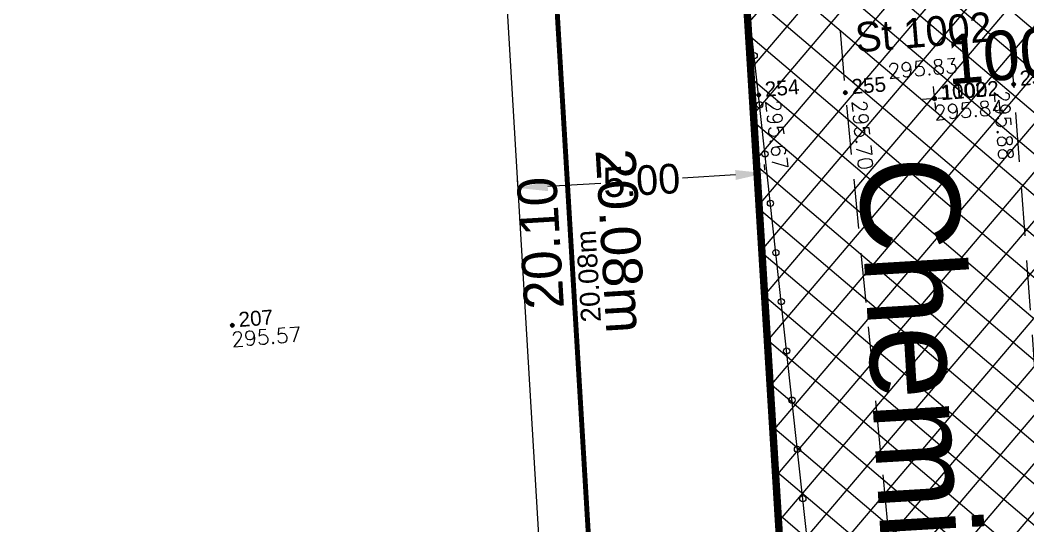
# Model space of a CAD drawing. Header units: metres. Extents: x 1851758 to 1852050, y 5187822 to 5188223.
# Drawn here: x 1851963.72 to 1851984.09, y 5187926.16 to 5187936.37 of the extents above; entities that cross this region are included whole.
import ezdxf
from ezdxf.enums import TextEntityAlignment as Align

# ---------------------------------------------------------------- set-up
doc = ezdxf.new("R2010")
doc.units = ezdxf.units.M
doc.header["$LTSCALE"] = 2.5
doc.header["$PDMODE"] = 35
doc.header["$PDSIZE"] = 0.03
doc.linetypes.add('L18', pattern=[0.6, 0.4, -0.2])
doc.linetypes.add('L5', pattern=[1.15, 0.8, -0.175, 0, -0.175])
doc.layers.get('0').update_dxf_attribs({"linetype": 'CONTINUOUS', "lineweight": 30})
doc.layers.get('Defpoints').update_dxf_attribs({"linetype": 'CONTINUOUS'})
for name, color, linetype, plot in [('N', 1, 'CONTINUOUS', False), ('PCACHE', 7, 'CONTINUOUS', False), ('PRO_PAR_CONT_DA', 40, 'CONTINUOUS', False), ('PRO_PAR_CONT_DA_D', 7, 'CONTINUOUS', False)]:
    doc.layers.add(name, color=color, linetype=linetype, plot=plot)
for name, color, linetype, lineweight in [('P', 7, 'CONTINUOUS', 50), ('PAR', 11, 'L5', 30), ('PAR_COT', 150, 'CONTINUOUS', 20), ('PRO_DEMOL_CLO_LEG', 7, 'CONTINUOUS', 15), ('PRO_DEMOL_P', 7, 'CONTINUOUS', 50), ('PRO_DEMOL_VOI', 251, 'CONTINUOUS', 20), ('PRO_PAR', 1, 'CONTINUOUS', 35), ('PRO_PAR_COT', 200, 'CONTINUOUS', 20), ('PRO_PAR_COT_DA', 150, 'CONTINUOUS', 20), ('PRO_PAR_COT_VENTE', 150, 'CONTINUOUS', 20), ('PRO_PAR_DA', 1, 'CONTINUOUS', 35), ('PRO_PAR_P', 7, 'CONTINUOUS', 70), ('PRO_PAR_SURF', 157, 'CONTINUOUS', 20), ('REP', 6, 'CONTINUOUS', 5), ('VOI', 251, 'CONTINUOUS', 20), ('VOI_NOM', 170, 'CONTINUOUS', 40), ('Z', 7, 'CONTINUOUS', 9)]:
    doc.layers.add(name, color=color, linetype=linetype, lineweight=lineweight)
for name, color, linetype in [('PRO_IMPLANTATION_MAISON_COT', 140, 'CONTINUOUS'), ('PRO_PAR_N', 6, 'CONTINUOUS'), ('PRO_PAR_SER', 70, 'L5')]:
    doc.layers.add(name, color=color, linetype=linetype)
doc.styles.add('_ECRITURE', font='NEWSGOTN.TTF')
doc.styles.add('_ECRITURE_GRAS', font='NEWSGOTB.TTF')
doc.styles.add('Ecriture', font='NEWSGOTN.TTF')
doc.styles.add('SIMPLEX', font='SIMPLEX.SHX', dxfattribs={"oblique": 27})
doc.styles.get("Standard").update_dxf_attribs({"font": 'arial.ttf'})
doc.dimstyles.new('Voirie', dxfattribs={"dimtxt": 0.6, "dimasz": 0.6, "dimexe": 0.18, "dimexo": 0.0625, "dimgap": 0, "dimtad": 0, "dimzin": 0, "dimdsep": 46, "dimtxsty": 'Ecriture', "dimcen": 0.04, "dimclrd": 256, "dimclre": 256, "dimclrt": 256, "dimaunit": 2, "dimadec": 3, "dimazin": 0, "dimtfac": 1, "dimtofl": 0, "dimtmove": 0, "dimatfit": 0, "dimfxl": 0, "dimtolj": 1, "dimtzin": 0, "dimlwd": -1, "dimarcsym": 0})

# ---------------------------------------------------------------- blocks, each defined once
blk = doc.blocks.new('TCPOINT')
blk.add_point((0, 0))
at = {"layer": 'N'}
blk.add_attdef('MAT', (0.2, 0.2), '', height=0.34, dxfattribs=at)
at = {"layer": 'Z', "style": 'SIMPLEX'}
blk.add_attdef('ALT', (0.2, -0.54), '', height=0.34, dxfattribs=at)
blk = doc.blocks.new('REP_04')
at = {"layer": 'REP'}
for p, q in [((0, 0.08), (0, 0.24)), ((-0.08, 0), (-0.24, 0)), ((0, -0.08), (0, -0.24)), ((0.08, 0), (0.24, 0))]:
    blk.add_line(p, q, dxfattribs=at)
blk.add_circle((0, 0), 0.04, dxfattribs=at)
blk = doc.blocks.new('CLOLEG')
blk.add_circle((0, 0), 0.0625)
blk = doc.blocks.new('*D67')
at = {"layer": 'Defpoints', "color": 0}
for p in [(1851978.775, 5187933.279), (1851978.775, 5187933.279), (1851973.784, 5187932.981)]:
    blk.add_point(p, dxfattribs=at)
at = {"layer": 'PRO_IMPLANTATION_MAISON_COT', "lineweight": -2}
for p, q in [((1851978.772, 5187933.341), (1851978.765, 5187933.458)), ((1851973.78, 5187933.043), (1851973.773, 5187933.16))]:
    blk.add_line(p, q, dxfattribs=at)
at = {"layer": 'PRO_IMPLANTATION_MAISON_COT'}
for p, q in [((1851978.176, 5187933.243), (1851977.103, 5187933.179)), ((1851974.383, 5187933.016), (1851975.456, 5187933.081))]:
    blk.add_line(p, q, dxfattribs=at)
for points in [[(1851978.17, 5187933.343), (1851978.182, 5187933.143), (1851978.775, 5187933.279)], [(1851974.377, 5187933.116), (1851974.389, 5187932.917), (1851973.784, 5187932.981)]]:
    blk.add_solid(points, dxfattribs=at)
at = {"layer": 'PRO_IMPLANTATION_MAISON_COT', "insert": (1851976.28, 5187933.13), "char_height": 0.6, "attachment_point": 5, "rotation": 3.4175, "style": 'Ecriture'}
blk.add_mtext('\\A1;5.00', dxfattribs=at)

msp = doc.modelspace()

# ---------------------------------------------------------------- hatches: boundary and pattern name
at = {"layer": 'PRO_PAR_SER', "linetype": 'Continuous'}
h = msp.add_hatch(dxfattribs=at)
h.set_pattern_fill('ANSI37', color=5, scale=0.2)
h.set_pattern_definition([(49.6408, (1851854.909, 5187836.0582), (-0.4838697, 0.4112117), []), (139.6408, (1851854.909, 5187836.0582), (-0.4112117, -0.4838697), [])])
h.paths.add_polyline_path([(1851981.487, 5187886.528), (1851987.472, 5187886.952), (1851983.786, 5187946.934), (1851977.793, 5187946.635)])

# ---------------------------------------------------------------- linework, layer by layer
at = {"layer": 'PAR', "flags": 128}
msp.add_lwpolyline([(1851981.487, 5187886.528), (1851975.781, 5187979.383), (1851972.135, 5187987.458), (1851919.276, 5188019.861), (1851841.446, 5188067.571), (1851807.898, 5188088.137), (1851811.033, 5188093.252), (1851981.205, 5187988.935), (1851987.472, 5187886.952)], dxfattribs=at)
at = {"layer": 'PAR_COT', "color": 1, "const_width": 0.15, "flags": 128}
msp.add_lwpolyline([(1851863.582, 5187878.171), (1851863.48, 5187879.051), (1851857.775, 5187927.862), (1851856.592, 5187937.984), (1851927.721, 5187943.061), (1851977.793, 5187946.635), (1851981.371, 5187888.402)], dxfattribs=at)
at = {"layer": 'PRO_DEMOL_CLO_LEG', "flags": 128}
msp.add_lwpolyline([(1851981.412, 5187903.073), (1851981.339, 5187906.994), (1851980.292, 5187919.824), (1851978.644, 5187934.856), (1851977.999, 5187940.622)], dxfattribs=at)
at = {"layer": 'PRO_DEMOL_VOI', "linetype": 'L18', "flags": 128}
msp.add_lwpolyline([(1851979.455, 5187946.613), (1851980.395, 5187934.908), (1851981.883, 5187919.751), (1851983.054, 5187906.837), (1851983.591, 5187899.796), (1851983.034, 5187892.337), (1851980.678, 5187885.623)], dxfattribs=at)
at = {"layer": 'PRO_PAR', "const_width": 0.1, "flags": 128}
msp.add_lwpolyline([(1851911.879, 5187917.313), (1851911.879, 5187917.313), (1851940.223, 5187919.349), (1851940.51, 5187915.359), (1851947.492, 5187915.861), (1851947.205, 5187919.851), (1851975.449, 5187921.88), (1851974.252, 5187941.929), (1851857.114, 5187933.514)], dxfattribs=at)
at = {"layer": 'PRO_PAR_CONT_DA', "flags": 128}
for points in [[(1851863.48, 5187879.051), (1851981.371, 5187888.402), (1851977.793, 5187946.635), (1851927.721, 5187943.061)], [(1851910.44, 5187937.345), (1851942.275, 5187939.632), (1851974.252, 5187941.929), (1851975.449, 5187921.88), (1851947.205, 5187919.851), (1851947.492, 5187915.861), (1851944.001, 5187915.61), (1851940.51, 5187915.359), (1851940.223, 5187919.349), (1851911.879, 5187917.313)]]:
    msp.add_lwpolyline(points, dxfattribs=at)
msp.add_lwpolyline([(1851947.205, 5187919.851), (1851975.449, 5187921.88), (1851974.252, 5187941.929), (1851942.275, 5187939.632), (1851944.001, 5187915.61), (1851947.492, 5187915.861)], close=True, dxfattribs=at)
at = {"layer": 'PRO_PAR_CONT_DA_D', "flags": 128}
msp.add_lwpolyline([(1851946.136, 5187920.777), (1851974.392, 5187922.806), (1851973.314, 5187940.859), (1851943.344, 5187938.706), (1851944.926, 5187916.679), (1851946.423, 5187916.787)], close=True, dxfattribs=at)
at = {"layer": 'PRO_PAR_DA', "flags": 128}
msp.add_lwpolyline([(1851911.879, 5187917.313), (1851911.879, 5187917.313), (1851940.223, 5187919.349), (1851940.51, 5187915.359), (1851947.492, 5187915.861), (1851947.205, 5187919.851), (1851975.449, 5187921.88), (1851974.252, 5187941.929), (1851857.114, 5187933.514)], dxfattribs=at)
at = {"layer": 'PRO_PAR_SER', "color": 5, "flags": 128}
msp.add_lwpolyline([(1851981.487, 5187886.528), (1851987.472, 5187886.952), (1851983.786, 5187946.934), (1851977.793, 5187946.635)], close=True, dxfattribs=at)
at = {"layer": 'PRO_PAR_SURF', "flags": 128}
for points in [[(1851977.793, 5187946.635), (1851981.487, 5187886.528), (1851863.582, 5187878.171), (1851856.592, 5187937.984), (1851927.721, 5187943.061)], [(1851974.252, 5187941.929), (1851942.275, 5187939.632), (1851944.001, 5187915.61), (1851947.492, 5187915.861), (1851947.205, 5187919.851), (1851975.449, 5187921.88)]]:
    msp.add_lwpolyline(points, close=True, dxfattribs=at)
at = {"layer": 'VOI', "linetype": 'L18', "flags": 128}
msp.add_lwpolyline([(1851982.249, 5187952.435), (1851983.796, 5187935.074), (1851984.915, 5187919.904), (1851986.294, 5187908.105), (1851988.724, 5187899.037), (1851991.007, 5187890.868), (1851994.763, 5187886.634)], dxfattribs=at)

# ---------------------------------------------------------------- block references
at = {"layer": 'P'}
ref = msp.add_blockref('TCPOINT', (1851968.011, 5187930.204, 295.57), dxfattribs=dict(at, rotation=301.9002445867005))
ref.add_attrib('MAT', '207', (1851968.148, 5187930.172, 295.57), dxfattribs={"layer": 'N', "height": 0.3, "rotation": 4.6408})
ref.add_attrib('ALT', '295.57', dxfattribs={"layer": 'Z', "height": 0.3, "rotation": 4.6408, "style": 'SIMPLEX'}).set_placement((1851967.979, 5187930.067, 295.57), align=Align.TOP_LEFT)
at = {"layer": 'PCACHE'}
ref = msp.add_blockref('TCPOINT', (1851982.211, 5187934.787, 295.84), dxfattribs=dict(at, rotation=301.9002445867005))
ref.add_attrib('MAT', '11002', (1851982.349, 5187934.755, 295.84), dxfattribs={"layer": 'N', "height": 0.3, "rotation": 4.6408})
ref.add_attrib('ALT', '295.84', dxfattribs={"layer": 'Z', "height": 0.3, "rotation": 4.6408, "style": 'SIMPLEX'}).set_placement((1851982.179, 5187934.649, 295.84), align=Align.TOP_LEFT)
at = {"layer": 'PRO_DEMOL_CLO_LEG'}
for p, rotation in [((1851978.555, 5187935.653), 96.38209554645184), ((1851978.666, 5187934.66), 96.25478409961082), ((1851978.775, 5187933.666), 96.25478409961082), ((1851978.884, 5187932.671), 96.25478409961082), ((1851978.993, 5187931.677), 96.25478409961082), ((1851979.102, 5187930.683), 96.25478409961082), ((1851979.211, 5187929.689), 96.25478409961082), ((1851979.32, 5187928.695), 96.25478409961082), ((1851979.429, 5187927.701), 96.25478409961082), ((1851979.538, 5187926.707), 96.25478409961082)]:
    msp.add_blockref('CLOLEG', p, dxfattribs=dict(at, rotation=rotation))
at = {"layer": 'PRO_DEMOL_P'}
ref = msp.add_blockref('TCPOINT', (1851982.196, 5187934.789, 295.83), dxfattribs=dict(at, rotation=301.9002445867005))
ref.add_attrib('MAT', '1002', (1851982.333, 5187934.757, 295.83), dxfattribs={"layer": 'N', "height": 0.3, "rotation": 4.6408})
ref.add_attrib('ALT', '295.83', dxfattribs={"layer": 'Z', "height": 0.3, "rotation": 4.6408, "style": 'SIMPLEX'}).set_placement((1851981.242, 5187935.491, 295.83), align=Align.TOP_LEFT)
ref = msp.add_blockref('TCPOINT', (1851983.796, 5187935.074, 295.88), dxfattribs=dict(at, rotation=301.9002445867005))
ref.add_attrib('MAT', '256', (1851983.934, 5187935.042, 295.88), dxfattribs={"layer": 'N', "height": 0.3, "rotation": 4.6408})
ref.add_attrib('ALT', '295.88', dxfattribs={"layer": 'Z', "height": 0.3, "rotation": 274.2212, "style": 'SIMPLEX'}).set_placement((1851983.698, 5187934.964, 295.88), align=Align.TOP_LEFT)
ref = msp.add_blockref('TCPOINT', (1851978.644, 5187934.856, 295.67), dxfattribs=dict(at, rotation=301.9002445867005))
ref.add_attrib('MAT', '254', (1851978.782, 5187934.824, 295.67), dxfattribs={"layer": 'N', "height": 0.3, "rotation": 4.6408})
ref.add_attrib('ALT', '295.67', dxfattribs={"layer": 'Z', "height": 0.3, "rotation": 276.3821, "style": 'SIMPLEX'}).set_placement((1851979.079, 5187934.776, 295.67), align=Align.TOP_LEFT)
ref = msp.add_blockref('TCPOINT', (1851980.395, 5187934.908, 295.7), dxfattribs=dict(at, rotation=301.9002445867005))
ref.add_attrib('MAT', '255', (1851980.533, 5187934.876, 295.7), dxfattribs={"layer": 'N', "height": 0.3, "rotation": 4.6408})
ref.add_attrib('ALT', '295.70', dxfattribs={"layer": 'Z', "height": 0.3, "rotation": 275.6039, "style": 'SIMPLEX'}).set_placement((1851980.823, 5187934.77, 295.7), align=Align.TOP_LEFT)
at = {"layer": 'PRO_PAR_P'}
ref = msp.add_blockref('TCPOINT', (1851982.196, 5187934.789), dxfattribs=dict(at, rotation=89.95836008128018))
ref.add_attrib('MAT', '1002', (1851982.477, 5187935.07), dxfattribs={"layer": 'PRO_PAR_N', "lineweight": -2, "height": 1, "rotation": 4.6408, "style": 'Ecriture'})
at = {"layer": 'REP', "rotation": 4.676162906584358}
msp.add_blockref('REP_04', (1851982.196, 5187934.789), dxfattribs=at)

# ---------------------------------------------------------------- texts
at = {"layer": 'PRO_PAR_COT', "insert": (1851974.239, 5187931.868), "char_height": 0.8, "attachment_point": 5, "rotation": 93.4175, "style": 'Ecriture'}
msp.add_mtext('\\A1;20.10', dxfattribs=at)
at = {"layer": 'PRO_PAR_COT_DA', "insert": (1851975.853, 5187931.912), "char_height": 0.8, "attachment_point": 5, "rotation": 273.4175}
msp.add_mtext('\\A1;20.08m', dxfattribs=at)
at = {"layer": 'PRO_PAR_COT_VENTE', "insert": (1851975.207, 5187931.198), "char_height": 0.4, "attachment_point": 5, "rotation": 93.4175}
msp.add_mtext('\\A1;20.08m', dxfattribs=at)
at = {"layer": 'REP', "style": '_ECRITURE'}
msp.add_text('St 1002', height=0.6, rotation=4.6762, dxfattribs=at).set_placement((1851980.62, 5187935.718))
at = {"layer": 'VOI_NOM', "style": '_ECRITURE_GRAS'}
msp.add_text("Chemin de l'Etang des Vavres", height=2, rotation=273.4175, dxfattribs=at).set_placement((1851980.652, 5187933.56))

# ---------------------------------------------------------------- dimensions: what is measured, and where the dimension line sits
at = {"layer": 'PRO_IMPLANTATION_MAISON_COT'}
dim = msp.add_aligned_dim(p1=(1851973.784, 5187932.981), p2=(1851978.775, 5187933.279), distance=0, dimstyle='Voirie', dxfattribs=at)
dim.commit()
dim.dimension.update_dxf_attribs({"geometry": '*D67', "text_midpoint": (1851976.28, 5187933.13)})

doc.saveas('drawing.dxf')
